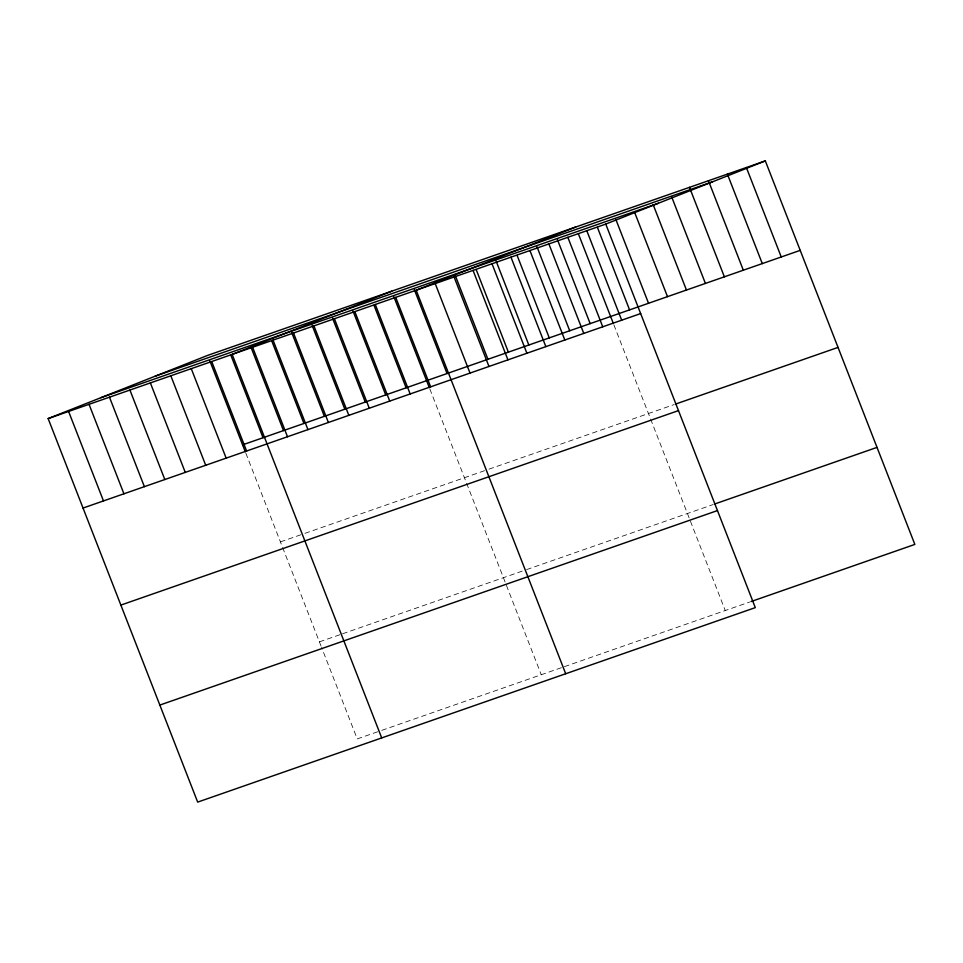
<?xml version="1.0" encoding="UTF-8"?>
<svg xmlns="http://www.w3.org/2000/svg" width="963" height="963" viewBox="0 0 963 963"><rect width="100%" height="100%" fill="white"/><g stroke="black" fill="none" stroke-linecap="round" stroke-linejoin="round"><path stroke-width="0.72" stroke-dasharray="4.82 3.61" d="M280.426 541.892L300.877 534.754M304.958 533.333L484.883 470.582M488.975 469.15L674.184 404.556M319.403 641.864L339.855 634.737M342.575 633.786L523.86 570.553M526.592 569.602L713.162 504.54M377.689 731.772L357.237 738.91L321.57 647.413M381.781 730.351L561.694 667.6M564.426 666.649L749.635 602.044M613.864 324.808L650.073 417.701M650.615 419.086L725.259 610.542M429.847 388.992L541.254 674.726M245.842 453.176L282.051 546.057M282.592 547.441L321.028 646.029"/><path stroke-width="1.44" d="M48.15 418.58L605.763 224.09L755.293 607.629L197.68 802.107L48.15 418.58L207.707 355.371L765.32 160.893L914.85 544.42L750.996 601.574M391.724 291.199L232.155 354.396L381.697 737.923M575.73 227.015L416.172 290.224L565.702 673.751M605.763 224.09L765.32 160.893M155.055 376.232L712.668 181.754M100.802 397.719L658.415 203.241M242.592 444.858L800.205 250.368M83.035 508.055L640.648 313.577M675.532 404.087L838.039 347.402M120.869 605.089L678.482 410.611M714.51 504.058L877.016 447.386M159.846 705.072L717.459 510.583M746.361 167.502L781.246 256.989M727.402 174.122L762.287 263.597M708.443 180.731L743.328 270.206M689.484 187.34L724.369 276.814M671.62 196.753L705.41 283.435M653.203 204.758L686.45 290.044M634.786 212.775L667.491 296.652M615.826 219.383L648.532 303.273M597.421 227.4L629.573 309.881M586.804 230.711L621.689 320.185M578.462 234.009L613.323 323.424M567.845 237.319L602.73 326.794M557.469 239.739L590.175 323.628M548.886 243.928L583.771 333.415M537.017 246.877L569.723 330.754M529.927 250.549L564.812 340.023M517.119 255.4L549.283 337.893M510.968 257.157L545.852 346.632M496.126 261.129L528.831 345.019M492.009 263.766L526.893 353.252M476.228 269.664L508.392 352.145M473.05 270.386L507.934 359.861M455.234 275.394L487.94 359.283M454.091 276.995L488.975 366.47M434.795 282.532L470.016 373.078M414.343 289.658L447.049 373.548M395.721 297.35L430.617 386.825M393.903 296.785L429.305 387.608M375.281 304.477L410.166 393.963M374.005 305.319L406.157 387.8M354.829 311.615L389.726 401.09M353.012 311.049L385.718 394.938M334.39 318.741L369.274 408.216M332.56 318.187L365.266 402.065M313.938 325.879L348.835 415.354M312.12 325.313L344.826 409.203M293.498 333.005L328.383 422.48M291.669 332.44L324.375 416.329M273.047 340.132L307.943 429.618M271.771 340.974L303.935 423.455M252.607 347.27L287.492 436.745M250.777 346.704L283.483 430.593M230.879 355.239L263.043 437.72M211.716 361.534L246.6 451.009M209.886 360.969L245.3 451.779M191.264 368.66L226.161 458.135M170.824 375.787L205.709 465.273M150.372 382.925L185.269 472.4M129.933 390.051L164.817 479.526M109.481 397.189L144.378 486.664M89.041 404.316L123.926 493.79M68.59 411.442L103.486 500.929"/></g></svg>
